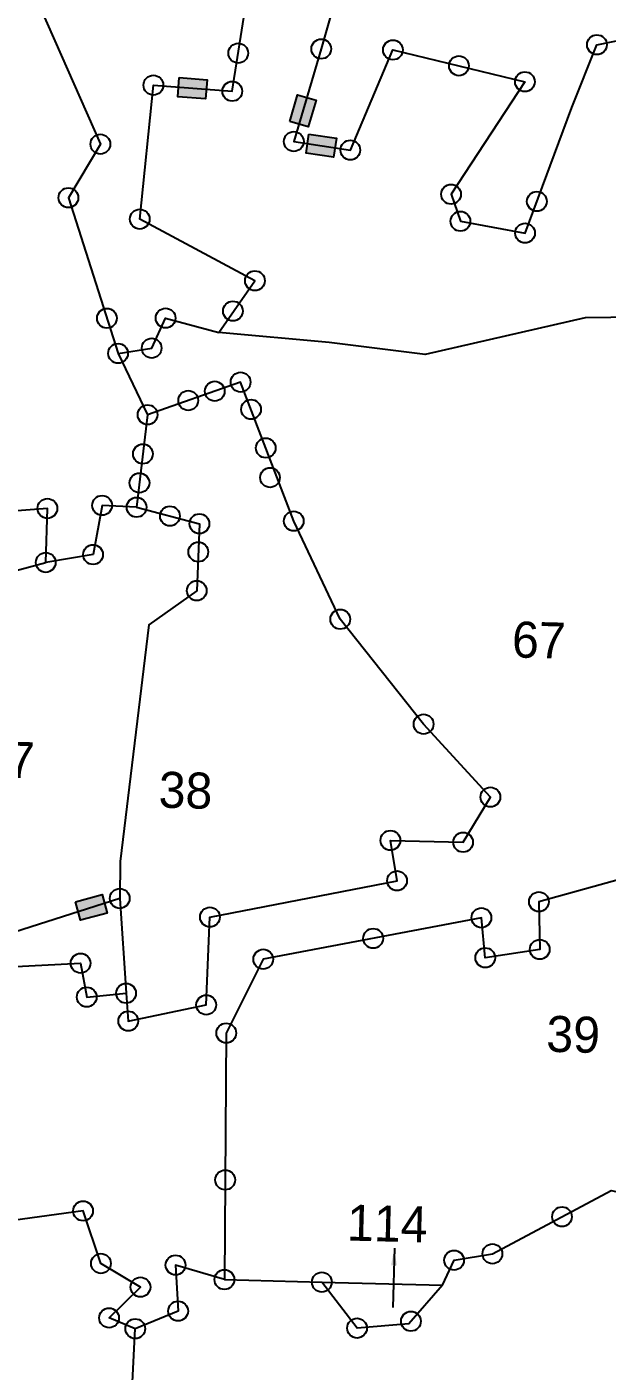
# Model space of a CAD drawing. Header units: metres. Extents: x 295045 to 298104, y 2018401 to 2021427.
# Drawn here: x 296740.5 to 296886.4, y 2019902.1 to 2020239.6 of the extents above; entities that cross this region are included whole.
import ezdxf
from ezdxf.enums import TextEntityAlignment as Align

# ---------------------------------------------------------------- set-up
doc = ezdxf.new("R2010")
doc.units = ezdxf.units.M
doc.header["$MEASUREMENT"] = 0
for name, color, linetype in [('LINE_WATER', 4, 'Continuous'), ('POLY_PARCEL', 6, 'Continuous'), ('SYM_ARROW', 1, 'Continuous'), ('SYM_STONE', 1, 'Continuous'), ('TEXT_PARCEL', 7, 'Continuous')]:
    doc.layers.add(name, color=color, linetype=linetype)
doc.styles.get("Standard").update_dxf_attribs({"font": 'simplex.shx'})
doc.styles.add('TEXT_MAP', font='', dxfattribs={"height": 2.5})
doc.styles.get('TEXT_MAP').set_extended_font_data('Kruti Dev 050')
doc.dimstyles.get("Standard").update_dxf_attribs({"dimtxt": 0.18, "dimasz": 0.18, "dimexe": 0.18, "dimexo": 0.0625, "dimgap": 0.09, "dimtad": 0, "dimtih": 1, "dimtoh": 1, "dimdec": 4, "dimzin": 0, "dimdsep": 46, "dimtxsty": 'Standard', "dimcen": 0.09, "dimadec": 0, "dimazin": 0, "dimtfac": 1, "dimtdec": 4, "dimtofl": 0, "dimtmove": 0, "dimatfit": 3, "dimfxl": 0, "dimtolj": 1, "dimtzin": 0, "dimarcsym": 0})

# ---------------------------------------------------------------- blocks, each defined once
blk = doc.blocks.new('STONE')
blk.add_circle((0, 0), 0.493)
blk = doc.blocks.new('STONESQUAREFILLED')
blk.add_hatch(color=256).paths.add_polyline_path([(0.696, -0.481), (0.696, 0.481), (-0.696, 0.481), (-0.696, -0.481)])
blk.add_lwpolyline([(-0.696, 0.481), (0.696, 0.481), (0.696, -0.481), (-0.696, -0.481)], close=True)
blk = doc.blocks.new('TEXTARROW')
blk.add_leader([(0.04, -0.01), (8.68, -0.01)], dimstyle='Standard', override={"dimtxt": 2.5, "dimasz": 2.5, "dimexe": 1.25, "dimexo": 0.625, "dimgap": 0.625, "dimtad": 1, "dimtih": 0, "dimtoh": 0, "dimzin": 8, "dimcen": 2.5, "dimtofl": 1})
blk = doc.blocks.new('RFGTGG')
at = {"layer": 'LINE_WATER'}
blk.add_lwpolyline([(302095.651, 2016946.513), (302090.594, 2016942.425), (302082.166, 2016940.621), (302075.544, 2016938.336), (302070.458, 2016935.31), (302066.967, 2016932.183), (302063.475, 2016926.531), (302056.974, 2016921.962), (302050.111, 2016919.797), (302042.468, 2016918.329), (302034.883, 2016915.563), (302029.586, 2016910.753), (302023.807, 2016906.184), (302018.389, 2016904.5), (302010.281, 2016903.522), (302003.9, 2016903.282), (301995.953, 2016901.237), (301991.137, 2016901.719), (301985.623, 2016902.065)], dxfattribs=at)
at = {"layer": 'POLY_PARCEL'}
for points in [[(301977.958, 2016927.554), (301978.587, 2016922.439), (301976.307, 2016917.987), (301979.453, 2016911.322), (301977.925, 2016908.608), (301980.608, 2016900.902)], [(301991.295, 2016919.949), (301990.369, 2016916.361), (301989.117, 2016911.703), (301991.953, 2016911.349), (301993.951, 2016916.403), (302000.587, 2016914.987), (301997.041, 2016909.27), (301997.547, 2016907.934), (302000.789, 2016907.428), (302002.967, 2016913.752), (302004.142, 2016916.927), (302006.327, 2016917.433), (302005.408, 2016921.733)], [(301980.608, 2016900.902), (301982.28, 2016901.205), (301982.938, 2016902.723), (301985.623, 2016902.065), (301987.354, 2016904.705), (301981.52, 2016907.63), (301982.026, 2016914.334), (301985.976, 2016914.131), (301986.736, 2016919.949)], [(301980.608, 2016900.902), (301982.161, 2016897.877)], [(301981.832, 2016868.97), (301981.975, 2016867.584), (301985.85, 2016868.492), (301985.924, 2016872.879), (301995.226, 2016874.934), (301994.843, 2016876.94), (301998.479, 2016876.94), (301999.784, 2016879.23), (301996.353, 2016882.785), (301992.053, 2016887.912), (301989.604, 2016892.754), (301986.768, 2016899.622), (301982.161, 2016897.877)], [(301982.161, 2016897.877), (301981.73, 2016893.242)], [(301977.263, 2016890.37), (301977.274, 2016893.068), (301971.628, 2016892.495), (301967.275, 2016887.621)], [(301981.73, 2016893.242), (301980.008, 2016893.29), (301979.618, 2016890.823), (301977.263, 2016890.37)], [(301981.73, 2016893.242), (301984.894, 2016892.502), (301984.846, 2016889.157), (301982.502, 2016887.389), (301981.37, 2016875.544), (301981.391, 2016873.693)], [(301971.772, 2016881.744), (301972.49, 2016883.417), (301974.882, 2016886.14), (301975.113, 2016889.724), (301977.263, 2016890.37)], [(301981.391, 2016873.693), (301975.772, 2016871.735), (301975.454, 2016876.464), (301973.445, 2016877.085), (301971.579, 2016876.846), (301971.772, 2016881.744)], [(302019.346, 2016879.246), (302002.344, 2016874.068), (302002.446, 2016871.689), (301999.733, 2016871.207), (301999.492, 2016873.194), (301988.64, 2016870.846), (301986.891, 2016867.113), (301987.113, 2016854.801)], [(301981.391, 2016873.693), (301981.832, 2016868.97)], [(301968.794, 2016861.065), (301973.722, 2016862.02), (301973.085, 2016867.218), (301973.381, 2016869.937), (301979.518, 2016870.41), (301979.87, 2016868.731), (301981.832, 2016868.97)], [(301998.026, 2016854.801), (301998.568, 2016856.066), (302000.473, 2016856.435), (302006.321, 2016859.747), (302008.311, 2016859.386)], [(301982.722, 2016852.238), (301981.399, 2016852.743), (301982.93, 2016854.32), (301980.925, 2016855.448), (301979.963, 2016858.047), (301976.471, 2016857.473), (301975.036, 2016859.48), (301973.361, 2016858.525)], [(301987.113, 2016854.801), (301984.652, 2016855.466), (301984.843, 2016853.173), (301982.722, 2016852.238), (301982.722, 2016852.238)], [(301987.113, 2016854.801), (301991.986, 2016854.801)], [(301998.026, 2016854.801), (301996.387, 2016852.838), (301993.803, 2016852.551), (301991.986, 2016854.801)], [(301991.986, 2016854.801), (301998.026, 2016854.801)], [(301982.446, 2016840.952), (301982.722, 2016852.238)]]:
    blk.add_lwpolyline(points, dxfattribs=at)
at = {"layer": 'SYM_ARROW', "xscale": 0.3439713391122474, "yscale": 0.3439713391122474, "zscale": 0.3439713391122474, "rotation": 270}
blk.add_blockref('TEXTARROW', (301995.571, 2016856.61), dxfattribs=at)
at = {"layer": 'SYM_STONE'}
for p in [(301990.369, 2016916.361), (301993.951, 2016916.403), (302004.142, 2016916.927), (301986.226, 2016916.042), (301997.269, 2016915.695), (302000.587, 2016914.987), (301982.026, 2016914.334), (301985.976, 2016914.131), (301989.117, 2016911.703), (301979.453, 2016911.322), (301991.953, 2016911.349), (301997.041, 2016909.27), (302001.34, 2016909.029), (301977.925, 2016908.608), (301981.52, 2016907.63), (301997.547, 2016907.934), (302000.789, 2016907.428), (301987.354, 2016904.705), (301986.292, 2016903.163), (301980.004, 2016902.637), (301982.938, 2016902.723), (301980.608, 2016900.902), (301982.28, 2016901.205), (301986.768, 2016899.622), (301985.489, 2016899.137), (301984.174, 2016898.639), (301987.323, 2016898.278), (301982.161, 2016897.877), (301988.111, 2016896.368), (301981.978, 2016895.913), (301988.36, 2016894.898), (301981.844, 2016894.463), (301977.274, 2016893.068), (301980.008, 2016893.29), (301981.73, 2016893.242), (301983.41, 2016892.849), (301984.894, 2016892.502), (301989.604, 2016892.754), (301979.618, 2016890.823), (301984.874, 2016891.092), (301977.263, 2016890.37), (301984.846, 2016889.157), (301992.053, 2016887.912), (301996.353, 2016882.785), (301999.784, 2016879.23), (301994.843, 2016876.94), (301998.479, 2016876.94), (301995.226, 2016874.934), (302002.344, 2016874.068), (301981.391, 2016873.693), (301985.924, 2016872.879), (301999.492, 2016873.194), (301994.109, 2016872.029), (302002.446, 2016871.689), (301988.64, 2016870.846), (301999.733, 2016871.207), (301979.518, 2016870.41), (301979.87, 2016868.731), (301981.832, 2016868.97), (301985.85, 2016868.492), (301981.975, 2016867.584), (301986.891, 2016867.113), (301987.024, 2016859.779), (301979.963, 2016858.047), (302003.904, 2016858.378), (301998.568, 2016856.066), (302000.473, 2016856.435), (301980.925, 2016855.448), (301984.652, 2016855.466), (301987.113, 2016854.801), (301991.986, 2016854.801), (301982.93, 2016854.32), (301981.399, 2016852.743), (301984.843, 2016853.173), (301993.803, 2016852.551), (301996.489, 2016852.961), (301982.722, 2016852.238)]:
    blk.add_blockref('STONE', p, dxfattribs=at)
for p, rotation in [((301983.983, 2016914.233), 357.0679136847259), ((301989.532, 2016913.247), 74.95270161183379), ((301990.496, 2016911.531), 352.8836336941969), ((301979.986, 2016873.211), 16.42260534888638)]:
    blk.add_blockref('STONESQUAREFILLED', p, dxfattribs=dict(at, rotation=rotation))
at = {"layer": 'TEXT_PARCEL', "style": 'TEXT_MAP'}
for s, p in [('67', (302002.008, 2016886.233)), ('37', (301975.629, 2016879.579)), ('38', (301984.544, 2016878.28)), ('39', (302004.231, 2016866.594)), ('114', (301995.184, 2016856.912))]:
    blk.add_text(s, height=1.8, dxfattribs=at).set_placement(p, align=Align.CENTER)

msp = doc.modelspace()

# ---------------------------------------------------------------- block references
at = {"xscale": 5.028355452909758, "yscale": 5.028355452909758, "zscale": 5.028355452909758, "rotation": 358.5226513278113}
msp.add_blockref('RFGTGG', (-1482668.18, -8079017.18), dxfattribs=at)

doc.saveas('drawing.dxf')
